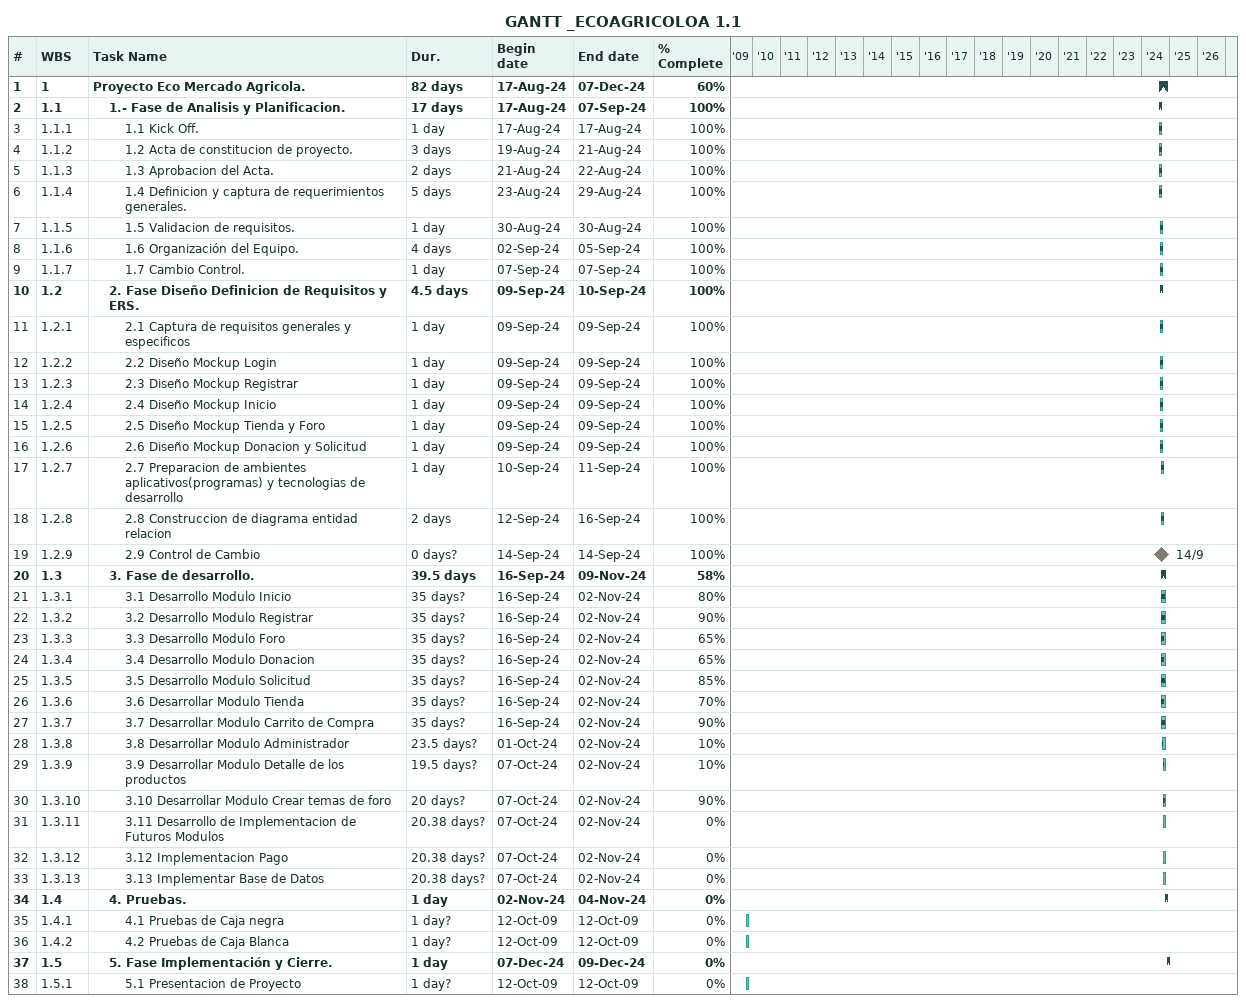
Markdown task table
GANTT _ECOAGRICOLOA 1.1

| ID | WBS | Task | Duration | Start | Finish | % complete |
|---|---|---|---|---|---|---|
| 1 | 1 | **Proyecto Eco Mercado Agricola.** | 82d | 2024-08-17 | 2024-12-07 | 60 |
| 2 | 1.1 | **1.- Fase de Analisis y Planificacion.** | 17d | 2024-08-17 | 2024-09-07 | 100 |
| 3 | 1.1.1 | 1.1 Kick Off. | 1d | 2024-08-17 | 2024-08-17 | 100 |
| 4 | 1.1.2 | 1.2 Acta de constitucion de proyecto. | 3d | 2024-08-19 | 2024-08-21 | 100 |
| 5 | 1.1.3 | 1.3 Aprobacion del Acta. | 2d | 2024-08-21 | 2024-08-22 | 100 |
| 6 | 1.1.4 | 1.4 Definicion y captura de requerimientos generales. | 5d | 2024-08-23 | 2024-08-29 | 100 |
| 7 | 1.1.5 | 1.5 Validacion de requisitos. | 1d | 2024-08-30 | 2024-08-30 | 100 |
| 8 | 1.1.6 | 1.6 Organización del Equipo. | 4d | 2024-09-02 | 2024-09-05 | 100 |
| 9 | 1.1.7 | 1.7 Cambio Control. | 1d | 2024-09-07 | 2024-09-07 | 100 |
| 10 | 1.2 | **2. Fase Diseño Definicion de Requisitos y ERS.** | 4.5d | 2024-09-09 | 2024-09-10 | 100 |
| 11 | 1.2.1 | 2.1 Captura de requisitos generales y especificos | 1d | 2024-09-09 | 2024-09-09 | 100 |
| 12 | 1.2.2 | 2.2 Diseño Mockup Login | 1d | 2024-09-09 | 2024-09-09 | 100 |
| 13 | 1.2.3 | 2.3 Diseño Mockup Registrar | 1d | 2024-09-09 | 2024-09-09 | 100 |
| 14 | 1.2.4 | 2.4 Diseño Mockup Inicio | 1d | 2024-09-09 | 2024-09-09 | 100 |
| 15 | 1.2.5 | 2.5 Diseño Mockup Tienda y Foro | 1d | 2024-09-09 | 2024-09-09 | 100 |
| 16 | 1.2.6 | 2.6 Diseño Mockup Donacion y Solicitud | 1d | 2024-09-09 | 2024-09-09 | 100 |
| 17 | 1.2.7 | 2.7 Preparacion de ambientes aplicativos(programas) y tecnologias de desarrollo | 1d | 2024-09-10 | 2024-09-11 | 100 |
| 18 | 1.2.8 | 2.8 Construccion de diagrama entidad relacion | 2d | 2024-09-12 | 2024-09-16 | 100 |
| 19 | 1.2.9 | 2.9 Control de Cambio | 0d? | 2024-09-14 | 2024-09-14 | 100 |
| 20 | 1.3 | **3. Fase de desarrollo.** | 39.5d | 2024-09-16 | 2024-11-09 | 58 |
| 21 | 1.3.1 | 3.1 Desarrollo Modulo Inicio | 35d? | 2024-09-16 | 2024-11-02 | 80 |
| 22 | 1.3.2 | 3.2 Desarrollo Modulo Registrar | 35d? | 2024-09-16 | 2024-11-02 | 90 |
| 23 | 1.3.3 | 3.3 Desarrollo Modulo Foro | 35d? | 2024-09-16 | 2024-11-02 | 65 |
| 24 | 1.3.4 | 3.4 Desarrollo Modulo Donacion | 35d? | 2024-09-16 | 2024-11-02 | 65 |
| 25 | 1.3.5 | 3.5 Desarrollo Modulo Solicitud | 35d? | 2024-09-16 | 2024-11-02 | 85 |
| 26 | 1.3.6 | 3.6 Desarrollar Modulo Tienda | 35d? | 2024-09-16 | 2024-11-02 | 70 |
| 27 | 1.3.7 | 3.7 Desarrollar Modulo Carrito de Compra | 35d? | 2024-09-16 | 2024-11-02 | 90 |
| 28 | 1.3.8 | 3.8 Desarrollar Modulo Administrador | 23.5d? | 2024-10-01 | 2024-11-02 | 10 |
| 29 | 1.3.9 | 3.9 Desarrollar Modulo Detalle de los productos | 19.5d? | 2024-10-07 | 2024-11-02 | 10 |
| 30 | 1.3.10 | 3.10 Desarrollar Modulo Crear temas de foro | 20d? | 2024-10-07 | 2024-11-02 | 90 |
| 31 | 1.3.11 | 3.11 Desarrollo de Implementacion de Futuros Modulos | 20.38d? | 2024-10-07 | 2024-11-02 | 0 |
| 32 | 1.3.12 | 3.12 Implementacion Pago | 20.38d? | 2024-10-07 | 2024-11-02 | 0 |
| 33 | 1.3.13 | 3.13 Implementar Base de Datos | 20.38d? | 2024-10-07 | 2024-11-02 | 0 |
| 34 | 1.4 | **4. Pruebas.** | 1d | 2024-11-02 | 2024-11-04 | 0 |
| 35 | 1.4.1 | 4.1 Pruebas de Caja negra | 1d? | 2009-10-12 | 2009-10-12 | 0 |
| 36 | 1.4.2 | 4.2 Pruebas de Caja Blanca | 1d? | 2009-10-12 | 2009-10-12 | 0 |
| 37 | 1.5 | **5. Fase Implementación y Cierre.** | 1d | 2024-12-07 | 2024-12-09 | 0 |
| 38 | 1.5.1 | 5.1 Presentacion de Proyecto | 1d? | 2009-10-12 | 2009-10-12 | 0 |
